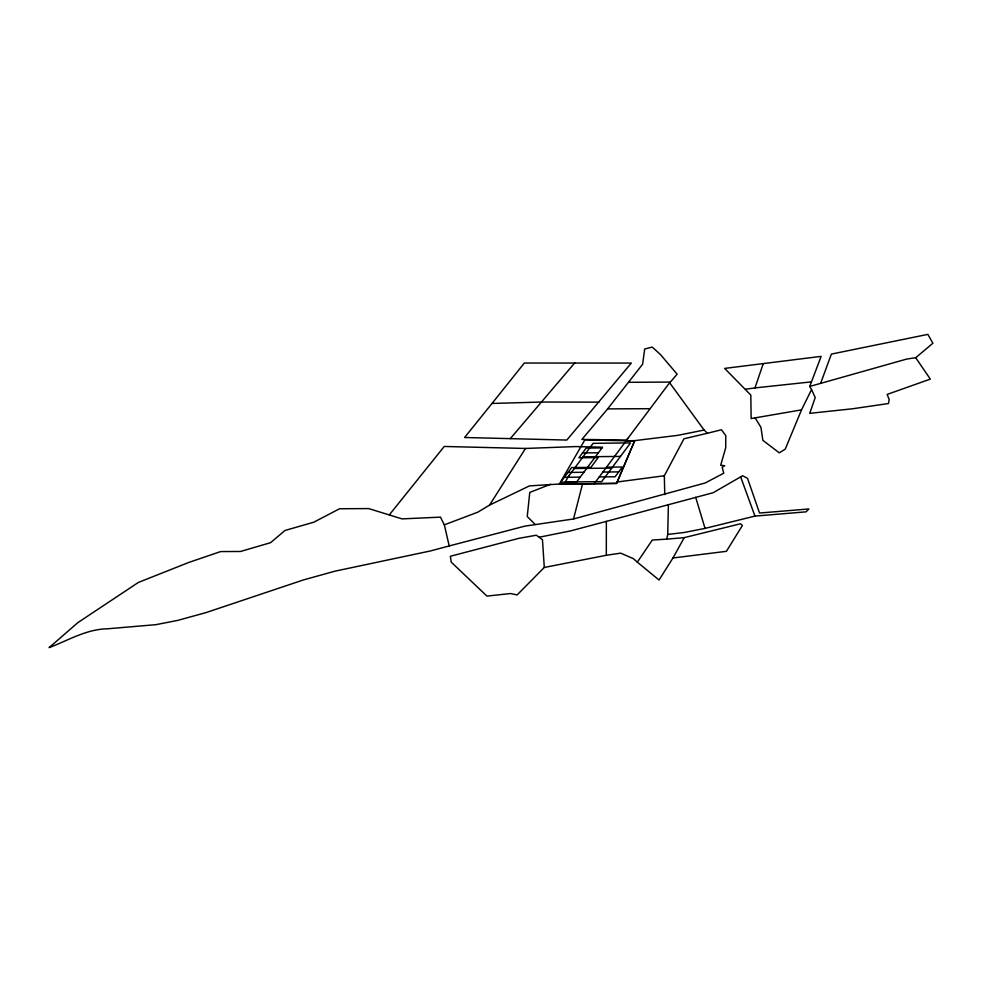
<?xml version="1.0" encoding="UTF-8"?>
<svg xmlns="http://www.w3.org/2000/svg" width="982" height="982" viewBox="0 0 982 982"><rect width="100%" height="100%" fill="white"/><g stroke="black" fill="none" stroke-linecap="round" stroke-linejoin="round"><path stroke-width="1.47" d="M544.298 567.461L542.469 539.744L536.368 535.215L518.975 538.308L450.357 556.266L451.241 562.134L486.925 596.099L510.615 593.545L517.097 594.945L544.298 567.461L606.311 555.284L606.36 521.381L713.239 492.694L742.638 475.718L747.548 478.394L759.54 513.034L808.861 508.958L806.112 511.843L754.937 516.102L705.039 528.402L684.294 532.465L667.723 534.453L666.704 539.143L652.306 540.039L637.33 562.158L659.069 580.018L672.965 557.985L684.233 537.645L740.551 523.762L742.392 525.493L726.422 551.319L672.965 557.985M667.723 534.453L668.386 504.539M449.204 545.943L524.94 526.119L573.525 518.962L582.547 483.856L616.598 483.402L634.556 441.028L584.867 439.85L559.347 484.04L529.458 485.894L489.564 505.092L477.878 512.15L444.33 524.842L449.204 545.943L430.546 550.927L335.058 571.156L303.438 579.932L205.987 612.608L177.644 620.415L155.868 624.675L107.112 628.824C86.33 629.192 68.04 640.497 49.1 647.629L77.873 622.613L138.425 582.412L188.851 562.416L220.619 551.577L240.504 551.479L270.59 542.678L284.976 530.476L313.786 522.203L339.588 508.75L368.704 508.578L402.006 518.889L440.464 517.133L444.33 524.842M809.733 386.454L821.136 356.368L724.667 368.41L750.813 395.083L751.132 418.553L801.521 409.862L811.549 389.572L809.733 386.454L906.84 359.031L915.703 357.706L932.9 343.246L927.867 334.371L831.373 354.097L820.805 382.919M573.525 518.962L705.174 482.984L723.759 473.214L722.163 467.223L724.753 465.714L720.69 465.223L725.698 447.817L725.784 435.652L721.439 429.76L707.47 433.246L704.119 430.042L677.715 435.357L634.728 440.636L616.598 483.402L559.347 484.04L582.547 483.856M745.51 389.24L754.974 387.915L763.247 363.684M801.521 409.862L785.232 449.155L779.266 452.837L762.854 440.317L760.94 427.317L755.133 417.866M664.765 494.597L664.335 475.754L683.963 438.782L707.47 433.246M575.194 483.868L602.531 447.227L575.796 446.577L525.493 448.455L489.564 505.092M594.22 483.647L626.172 440.832M627.805 438.438L668.3 384.478L677.126 374.179L660.604 354.723L652.257 347.088L644.695 349.015L642.621 364.212L607.637 408.893L581.872 439.42L626.541 440.034L627.805 438.438L625.951 440.783L634.728 440.636M492.019 403.455L524.339 363.033L631.316 363.07L566.823 440.071L464.596 437.493L492.019 403.455L541.72 402.031L598.922 402.141M389.326 514.863L444.232 446.466L525.493 448.455M574.777 362.874L510.333 438.586M550.73 484.224L529.777 492.399L527.236 516.52L535.276 524.535M606.36 521.381L570.53 530.918L539.474 537.166M606.311 555.284L620.661 553.136L633.255 558.586L637.33 562.158M617.027 482.027L664.335 475.754M754.974 387.915L811.022 381.912M666.704 539.143L684.233 537.645M602.04 447.89L586.18 448.074L578.914 457.821L598.173 457.612L590.906 467.358L571.634 467.567L560.722 482.199L576.569 482.027M582.547 452.947L598.394 452.776M583.05 456.814L620.489 456.397M606.508 467.187L622.355 467.015L615.076 476.761L599.229 476.933M574.323 468.512L611.761 468.095M568.001 472.452L583.848 472.268M602.862 472.06L618.709 471.888M564.355 477.326L580.215 477.142M628.885 382.305L670.252 382.072M607.637 408.893L650.01 408.696M704.119 430.042L669.687 382.82M915.703 357.706L930.322 379.113L887.139 394.42L889.176 399.49L888.489 403.528L852.658 408.757L809.72 413.348L815.22 397.563L811.549 389.572M740.735 477.068L754.937 516.102M695.71 497.309L705.039 528.402M568.615 476.172L565.215 482.039L601.659 481.634L630.542 442.919L593.103 443.336L568.615 476.172"/></g></svg>
